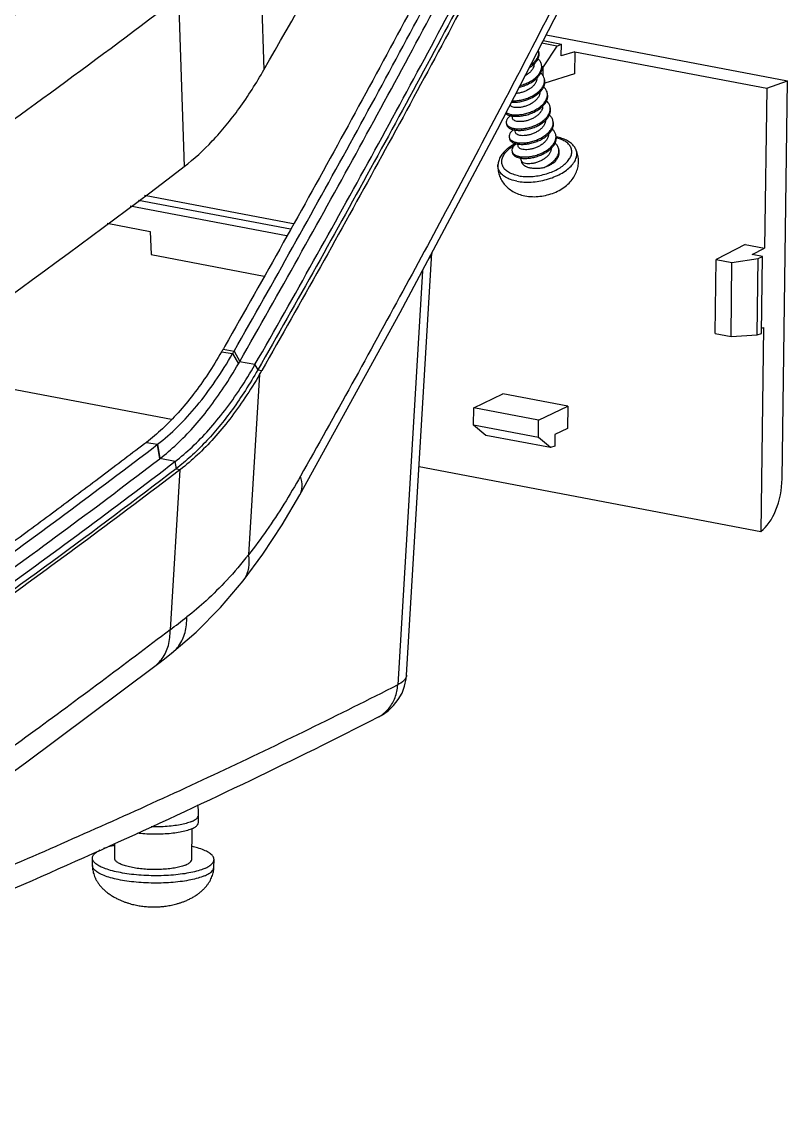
# Model space of a CAD drawing. Header units: millimetres. Extents: x -2947 to 97, y -3022 to 322.
# Drawn here: x -2139.7 to -2090, y -2024.7 to -1954.5 of the extents above; entities that cross this region are included whole.
import ezdxf

# ---------------------------------------------------------------- set-up
doc = ezdxf.new("R2010")
doc.units = ezdxf.units.MM
doc.layers.get('0').update_dxf_attribs({"linetype": 'CONTINUOUS'})

msp = doc.modelspace()

# ---------------------------------------------------------------- linework, layer by layer
at = {"color": 7}
for p, q in [((-2124.436, -1944.423), (-2123.993, -1957.609)), ((-2108.822, -1961.486), (-2102.741, -1949.63)), ((-2129.552, -1952.766), (-2129.184, -1963.903)), ((-2105.864, -1955.72), (-2104.677, -1955.945)), ((-2105.672, -1955.344), (-2090.007, -1958.323)), ((-2106.14, -1956.466), (-2106.159, -1956.373)), ((-2104.97, -1956.08), (-2105.953, -1955.893)), ((-2104.97, -1956.08), (-2105.86, -1957.416)), ((-2104.97, -1956.08), (-2104.677, -1955.945)), ((-2104.688, -1956.714), (-2104.677, -1955.945)), ((-2103.812, -1956.437), (-2104.688, -1956.714)), ((-2103.812, -1956.437), (-2103.831, -1957.879)), ((-2103.812, -1956.437), (-2091.346, -1958.808)), ((-2105.953, -1957.378), (-2105.972, -1957.285)), ((-2105.86, -1957.416), (-2105.952, -1957.399)), ((-2105.868, -1957.999), (-2105.86, -1957.416)), ((-2103.831, -1957.879), (-2105.762, -1958.49)), ((-2105.767, -1958.29), (-2105.786, -1958.196)), ((-2091.346, -1958.808), (-2090.007, -1958.323)), ((-2090.348, -1984.18), (-2090.007, -1958.323)), ((-2105.58, -1959.201), (-2105.599, -1959.108)), ((-2091.346, -1958.808), (-2091.483, -1969.2)), ((-2105.394, -1960.113), (-2105.413, -1960.02)), ((-2107.853, -1960.764), (-2107.885, -1960.609)), ((-2115.153, -1973.387), (-2108.822, -1961.486)), ((-2108.259, -1961.077), (-2108.24, -1961.17)), ((-2105.207, -1961.025), (-2105.226, -1960.932)), ((-2108.072, -1961.989), (-2108.053, -1962.082)), ((-2107.667, -1961.676), (-2107.699, -1961.521)), ((-2105.021, -1961.937), (-2105.04, -1961.843)), ((-2107.48, -1962.588), (-2107.512, -1962.432)), ((-2104.834, -1962.848), (-2104.854, -1962.755)), ((-2107.886, -1962.9), (-2107.867, -1962.994)), ((-2107.3, -1963.468), (-2107.326, -1963.344)), ((-2107.252, -1963.581), (-2107.3, -1963.468)), ((-2132.14, -1966.073), (-2122.276, -1967.948)), ((-2122.093, -1967.621), (-2131.748, -1965.785)), ((-2122.526, -1968.395), (-2132.674, -1966.465)), ((-2134.184, -1967.572), (-2131.375, -1968.106)), ((-2131.375, -1968.106), (-2131.322, -1969.612)), ((-2092.745, -1968.96), (-2094.623, -1969.932)), ((-2092.745, -1968.96), (-2091.483, -1969.2)), ((-2092.288, -1969.617), (-2091.483, -1969.2)), ((-2131.322, -1969.612), (-2123.987, -1971.007)), ((-2114.729, -1996.921), (-2113.09, -1969.506)), ((-2093.603, -1970.126), (-2091.907, -1969.879)), ((-2091.615, -1969.745), (-2092.288, -1969.617)), ((-2091.973, -1974.834), (-2091.907, -1969.879)), ((-2091.907, -1969.879), (-2091.615, -1969.745)), ((-2091.681, -1974.75), (-2091.615, -1969.745)), ((-2094.687, -1974.736), (-2094.623, -1969.932)), ((-2094.623, -1969.932), (-2093.603, -1970.126)), ((-2093.666, -1974.93), (-2093.603, -1970.126)), ((-2113.703, -1970.662), (-2115.311, -1997.561)), ((-2121.668, -1985.208), (-2115.153, -1973.387)), ((-2094.687, -1974.736), (-2093.666, -1974.93)), ((-2093.666, -1974.93), (-2091.973, -1974.834)), ((-2091.973, -1974.834), (-2091.681, -1974.75)), ((-2091.551, -1974.356), (-2091.726, -1987.59)), ((-2091.676, -1974.398), (-2091.551, -1974.356)), ((-2126.745, -1975.929), (-2126.029, -1976.043)), ((-2126.632, -1975.733), (-2126.651, -1975.766)), ((-2126.651, -1975.766), (-2125.936, -1975.88)), ((-2126.535, -1975.562), (-2126.632, -1975.733)), ((-2126.029, -1976.043), (-2125.659, -1976.718)), ((-2125.936, -1975.88), (-2125.562, -1976.549)), ((-2125.574, -1976.571), (-2125.562, -1976.549)), ((-2124.579, -1976.761), (-2125.574, -1976.571)), ((-2124.584, -1976.77), (-2124.579, -1976.761)), ((-2124.584, -1976.77), (-2124.397, -1977.105)), ((-2147.216, -1977.037), (-2129.989, -1980.313)), ((-2124.282, -1977.403), (-2124.993, -1989.107)), ((-2124.397, -1977.105), (-2124.134, -1977.146)), ((-2110.37, -1979.575), (-2108.477, -1978.665)), ((-2104.27, -1979.465), (-2108.477, -1978.665)), ((-2110.384, -1980.685), (-2110.37, -1979.575)), ((-2106.163, -1980.375), (-2110.37, -1979.575)), ((-2106.163, -1980.375), (-2104.27, -1979.465)), ((-2104.27, -1979.465), (-2104.289, -1980.907)), ((-2106.178, -1981.485), (-2106.163, -1980.375)), ((-2106.178, -1981.485), (-2110.384, -1980.685)), ((-2109.587, -1981.354), (-2110.384, -1980.685)), ((-2104.289, -1980.907), (-2105.101, -1981.297)), ((-2131.629, -1981.81), (-2131.76, -1981.911)), ((-2131.629, -1981.81), (-2130.904, -1981.938)), ((-2105.381, -1982.154), (-2109.587, -1981.354)), ((-2105.381, -1982.154), (-2106.178, -1981.485)), ((-2105.101, -1981.297), (-2105.111, -1982.066)), ((-2130.928, -1981.958), (-2130.903, -1981.938)), ((-2130.928, -1981.958), (-2130.772, -1982.878)), ((-2130.903, -1981.938), (-2130.747, -1982.858)), ((-2105.111, -1982.066), (-2105.381, -1982.154)), ((-2130.759, -1982.867), (-2130.767, -1982.874)), ((-2130.747, -1982.858), (-2130.759, -1982.867)), ((-2129.769, -1983.056), (-2130.759, -1982.867)), ((-2129.773, -1983.059), (-2129.769, -1983.056)), ((-2129.773, -1983.059), (-2129.695, -1983.519)), ((-2129.466, -1983.602), (-2130.092, -1993.984)), ((-2129.695, -1983.519), (-2129.421, -1983.568)), ((-2129.421, -1983.568), (-2129.466, -1983.602)), ((-2113.919, -1983.369), (-2091.726, -1987.59)), ((-2122.822, -1987.161), (-2121.668, -1985.208)), ((-2124.074, -1989.066), (-2122.822, -1987.161)), ((-2125.352, -1990.8), (-2124.074, -1989.066)), ((-2126.818, -1992.541), (-2125.352, -1990.8)), ((-2125.352, -1990.8), (-2125.352, -1990.8)), ((-2128.396, -1994.141), (-2126.818, -1992.541)), ((-2129.997, -1995.507), (-2128.396, -1994.141)), ((-2130.736, -1996.079), (-2130.343, -1995.776)), ((-2130.343, -1995.776), (-2129.997, -1995.507)), ((-2139.476, -2002.631), (-2131.089, -1996.35)), ((-2131.089, -1996.35), (-2130.736, -1996.079)), ((-2114.859, -1997.646), (-2114.755, -1997.179)), ((-2114.755, -1997.179), (-2114.729, -1996.921)), ((-2114.729, -1996.92), (-2114.729, -1996.921)), ((-2115.031, -1998.091), (-2114.859, -1997.646)), ((-2115.581, -1998.903), (-2115.272, -1998.514)), ((-2115.272, -1998.514), (-2115.031, -1998.091)), ((-2116.306, -1999.5), (-2115.936, -1999.236)), ((-2115.936, -1999.236), (-2115.581, -1998.903)), ((-2116.592, -1999.661), (-2116.306, -1999.5)), ((-2116.592, -1999.661), (-2116.591, -1999.66)), ((-2148.206, -2008.886), (-2139.476, -2002.631)), ((-2128.255, -2006.497), (-2128.249, -2006.016)), ((-2128.687, -2008.893), (-2128.66, -2006.894)), ((-2133.686, -2008.827), (-2133.673, -2007.867)), ((-2135.134, -2009.294), (-2135.136, -2008.814)), ((-2127.252, -2009.398), (-2127.237, -2008.918))]:
    msp.add_line(p, q, dxfattribs=at)
for centre, radius, start, end in [((-2436.021, -1553.207), 498.181, 305.24137, 307.28553), ((-2106.754, -1956.495), 0.607, 2.60596, 11.56664), ((-2106.746, -1956.494), 0.6, 2.11566, 2.59059), ((-2106.573, -1957.406), 0.613, 2.59651, 11.45303), ((-2107.407, -1956.917), 1.601, 314.40101, 314.74716), ((-2106.187, -1959.229), 0.6, 4.55432, 11.61906), ((-2106.184, -1959.229), 0.597, 2.70598, 4.53311), ((-2106.011, -1960.142), 0.61, 2.61982, 11.53152), ((-2106.007, -1960.142), 0.606, 0.91625, 2.61456), ((-2107.975, -1961.02), 0.289, 191.36076, 202.54354), ((-2107.972, -1961.018), 0.292, 202.6643, 209.1766), ((-2105.826, -1961.054), 0.612, 2.62316, 11.50951), ((-2105.824, -1961.054), 0.61, 0.07048, 2.62474), ((-2107.791, -1961.932), 0.286, 191.29956, 201.33262), ((-2107.786, -1961.93), 0.292, 201.47293, 209.3059), ((-2105.641, -1961.966), 0.613, 2.62121, 11.48991), ((-2105.642, -1961.966), 0.614, -0.7723, 2.62925), ((-2105.562, -1964.982), 3.058, 79.23226, 79.7344), ((-2105.455, -1962.877), 0.613, 2.61494, 11.47368), ((-2105.46, -1962.878), 0.618, -1.61214, 2.62867), ((-2107.608, -1962.845), 0.283, 191.25565, 200.11981), ((-2152.278, -1961.165), 29.495, 329.96333, 330.32742), ((-2154.292, -1959.76), 32.618, 330.05245, 330.38155), ((-2154.969, -1959.813), 33.837, 330.02478, 330.31181), ((-2153.893, -1960.177), 34.257, 329.81123, 330.30728), ((-2241.398, -1847.811), 183.727, 307.28806, 307.71414), ((-2117.567, -1997.748), 2.146, 297.024, 300.78009), ((-2132.623, -2005.958), 4.375, -0.75767, 7.86575), ((-2133.37, -2009.312), 1.763, 179.24389, 179.42233), ((-2134.794, -2009.291), 0.339, 180.45728, 180.69594), ((-2127.588, -2009.39), 0.336, 358.26297, 358.59475)]:
    msp.add_arc(centre, radius, start, end, dxfattribs=at)
for centre, major_axis, ratio, start_param, end_param in [((-2727.345, -1870.002), (625.638, 491.474), 0.653767, -1.014152, -0.950256), ((-2727.196, -1858.677), (700.222, 67.887), 0.415815, -0.718442, -0.588731), ((-2091.956, -1984.862), (0.555, 2.948), 0.512028, -2.645664, -1.242316)]:
    msp.add_ellipse(centre, major_axis=major_axis, ratio=ratio, start_param=start_param, end_param=end_param, dxfattribs=at)
for points, start_tangent, end_tangent in [([(-2104.76, -1935.05), (-2111.737, -1948.58), (-2118.997, -1962.086), (-2126.535, -1975.562)], (-0.450695, -0.892678), (-0.495434, -0.868646)), ([(-2125.936, -1975.88), (-2118.392, -1962.393), (-2111.127, -1948.877), (-2104.143, -1935.335)], (0.495434, 0.868646), (0.450695, 0.892678)), ([(-2125.562, -1976.549), (-2118.017, -1963.061), (-2110.751, -1949.543), (-2103.767, -1936.001)], (0.495434, 0.868646), (0.450695, 0.892678)), ([(-2124.579, -1976.761), (-2117.021, -1963.256), (-2109.743, -1949.723), (-2102.745, -1936.164)], (0.495607, 0.868547), (0.450931, 0.892559)), ([(-2102.557, -1936.497), (-2109.558, -1950.062), (-2116.839, -1963.6), (-2124.397, -1977.105)], (-0.450931, -0.892559), (-0.495617, -0.868541)), ([(-2102.302, -1936.52), (-2109.298, -1950.088), (-2116.576, -1963.632), (-2124.134, -1977.146)], (-0.450627, -0.892713), (-0.495339, -0.8687)), ([(-2102.686, -1948.538), (-2108.669, -1960.165), (-2114.98, -1971.991), (-2121.628, -1984.013)], (-0.450966, -0.892541), (-0.490494, -0.871445)), ([(-2178.963, -1986.384), (-2163.091, -1976.446), (-2146.298, -1965.138), (-2130.514, -1953.628)], (0.855388, 0.517987), (0.796178, 0.605062)), ([(-2106.474, -1957.15), (-2106.413, -1957.087), (-2106.262, -1956.885), (-2106.172, -1956.678), (-2106.147, -1956.472)], (0.714512, 0.699623), (-0.036916, 0.999318)), ([(-2106.42, -1957.208), (-2106.394, -1957.18), (-2106.243, -1956.978), (-2106.153, -1956.771), (-2106.128, -1956.565), (-2106.14, -1956.466)], (0.691848, 0.722043), (-0.200346, 0.979725)), ([(-2106.458, -1957.245), (-2106.461, -1957.306), (-2106.504, -1957.469), (-2106.594, -1957.629), (-2106.728, -1957.781), (-2106.898, -1957.918), (-2107.031, -1958.001)], (0.017225, -0.999852), (-0.871459, -0.490468)), ([(-2106.767, -1957.488), (-2106.597, -1957.368), (-2106.42, -1957.208)], (0.843709, 0.536801), (0.691848, 0.722043)), ([(-2106.683, -1957.325), (-2106.616, -1957.275), (-2106.474, -1957.15)], (0.811346, 0.584566), (0.714512, 0.699623)), ([(-2105.972, -1957.285), (-2105.982, -1957.243), (-2106.068, -1957.058), (-2106.21, -1956.901)], (-0.199102, 0.979979), (-0.756281, 0.654247)), ([(-2129.184, -1963.903), (-2127.349, -1962.236), (-2125.607, -1960.123), (-2123.993, -1957.609)], (0.793887, 0.608065), (0.495617, 0.868541)), ([(-2106.28, -1958.055), (-2106.114, -1957.856), (-2106.006, -1957.65), (-2105.961, -1957.443), (-2105.961, -1957.378)], (0.710217, 0.703982), (-0.045751, 0.998953)), ([(-2106.228, -1958.114), (-2106.095, -1957.95), (-2105.987, -1957.743), (-2105.942, -1957.536), (-2105.953, -1957.378)], (0.688032, 0.72568), (-0.199102, 0.979979)), ([(-2105.786, -1958.196), (-2105.85, -1958.022), (-2105.981, -1957.852), (-2106.022, -1957.814)], (-0.201065, 0.979578), (-0.755407, 0.655256)), ([(-2106.272, -1958.162), (-2106.275, -1958.221), (-2106.319, -1958.385), (-2106.411, -1958.546), (-2106.546, -1958.696), (-2106.716, -1958.832), (-2106.915, -1958.95), (-2107.13, -1959.043), (-2107.353, -1959.11), (-2107.569, -1959.148), (-2107.624, -1959.153)], (0.006848, -0.999977), (-0.99699, -0.077535)), ([(-2107.412, -1958.743), (-2107.326, -1958.721), (-2107.023, -1958.622), (-2106.736, -1958.491), (-2106.478, -1958.331), (-2106.261, -1958.148), (-2106.228, -1958.114)], (0.973987, 0.226603), (0.688032, 0.72568)), ([(-2107.357, -1958.631), (-2107.345, -1958.628), (-2107.042, -1958.529), (-2106.755, -1958.397), (-2106.497, -1958.237), (-2106.287, -1958.062)], (0.967512, 0.252824), (0.714458, 0.699679)), ([(-2106.102, -1958.974), (-2105.97, -1958.827), (-2105.844, -1958.622), (-2105.781, -1958.414), (-2105.774, -1958.29)], (0.715216, 0.698903), (-0.045257, 0.998975)), ([(-2106.044, -1959.028), (-2105.951, -1958.92), (-2105.825, -1958.715), (-2105.762, -1958.508), (-2105.764, -1958.305), (-2105.767, -1958.29)], (0.689653, 0.72414), (-0.201065, 0.979578)), ([(-2105.774, -1958.29), (-2105.783, -1958.212), (-2105.786, -1958.196)], (-0.045257, 0.998975), (-0.201065, 0.979578)), ([(-2107.914, -1959.719), (-2107.819, -1959.723), (-2107.531, -1959.708), (-2107.229, -1959.655), (-2106.924, -1959.566), (-2106.631, -1959.444), (-2106.363, -1959.291), (-2106.133, -1959.115), (-2106.044, -1959.028)], (0.998077, -0.061979), (0.689653, 0.72414)), ([(-2107.868, -1959.629), (-2107.838, -1959.629), (-2107.551, -1959.614), (-2107.248, -1959.562), (-2106.943, -1959.473), (-2106.65, -1959.351), (-2106.382, -1959.198), (-2106.152, -1959.021), (-2106.102, -1958.974)], (0.999607, -0.02803), (0.715216, 0.698903)), ([(-2106.085, -1959.07), (-2106.088, -1959.132), (-2106.133, -1959.298), (-2106.225, -1959.458), (-2106.359, -1959.608), (-2106.531, -1959.746), (-2106.732, -1959.864), (-2106.946, -1959.956), (-2107.167, -1960.022), (-2107.382, -1960.06), (-2107.582, -1960.069)], (0.01384, -0.999904), (-0.999683, 0.025186)), ([(-2105.915, -1959.886), (-2105.831, -1959.797), (-2105.688, -1959.594), (-2105.606, -1959.386), (-2105.588, -1959.2)], (0.714722, 0.699408), (-0.047265, 0.998882)), ([(-2105.86, -1959.942), (-2105.812, -1959.89), (-2105.669, -1959.687), (-2105.587, -1959.479), (-2105.57, -1959.275), (-2105.58, -1959.201)], (0.691061, 0.722796), (-0.201138, 0.979563)), ([(-2105.599, -1959.108), (-2105.638, -1958.987), (-2105.75, -1958.811), (-2105.832, -1958.729)], (-0.201138, 0.979563), (-0.752167, 0.658973)), ([(-2108.295, -1960.456), (-2108.163, -1960.535), (-2107.959, -1960.6), (-2107.711, -1960.632), (-2107.431, -1960.628), (-2107.131, -1960.586), (-2106.825, -1960.508), (-2106.527, -1960.394), (-2106.251, -1960.25), (-2106.009, -1960.08), (-2105.86, -1959.942)], (0.784018, -0.620737), (0.691061, 0.722796)), ([(-2108.264, -1960.398), (-2108.182, -1960.441), (-2107.978, -1960.507), (-2107.73, -1960.539), (-2107.45, -1960.534), (-2107.15, -1960.493), (-2106.844, -1960.414), (-2106.546, -1960.301), (-2106.27, -1960.157), (-2106.028, -1959.987), (-2105.915, -1959.886)], (0.848389, -0.529374), (0.714722, 0.699408)), ([(-2107.582, -1960.069), (-2107.743, -1960.053), (-2107.877, -1960.015), (-2107.973, -1959.958), (-2108.016, -1959.91)], (-0.999683, 0.025186), (-0.543531, 0.839389)), ([(-2105.899, -1959.979), (-2105.901, -1960.035), (-2105.942, -1960.2), (-2106.032, -1960.36), (-2106.165, -1960.513), (-2106.34, -1960.654), (-2106.542, -1960.773), (-2106.756, -1960.866), (-2106.976, -1960.933), (-2107.194, -1960.971), (-2107.395, -1960.981)], (0.020101, -0.999798), (-0.999683, 0.025186)), ([(-2105.413, -1960.02), (-2105.436, -1959.937), (-2105.535, -1959.758), (-2105.648, -1959.639)], (-0.199912, 0.979814), (-0.754294, 0.656537)), ([(-2107.98, -1960.591), (-2108.114, -1960.708), (-2108.22, -1960.852), (-2108.264, -1960.996), (-2108.259, -1961.077)], (-0.80665, -0.591029), (0.197922, -0.980218)), ([(-2107.395, -1960.981), (-2107.569, -1960.963), (-2107.707, -1960.919), (-2107.802, -1960.855), (-2107.851, -1960.775), (-2107.853, -1960.765)], (-0.999683, 0.025186), (-0.193466, 0.981107)), ([(-2105.728, -1960.797), (-2105.674, -1960.742), (-2105.523, -1960.542), (-2105.43, -1960.336), (-2105.401, -1960.132)], (0.714472, 0.699664), (-0.01598, 0.999872)), ([(-2105.674, -1960.855), (-2105.653, -1960.833), (-2105.502, -1960.634), (-2105.41, -1960.428), (-2105.382, -1960.224), (-2105.394, -1960.113)], (0.692, 0.721897), (-0.199955, 0.979805)), ([(-2105.226, -1960.932), (-2105.247, -1960.857), (-2105.343, -1960.677), (-2105.463, -1960.549)], (-0.199647, 0.979868), (-0.755828, 0.654771)), ([(-2108.239, -1961.17), (-2108.222, -1961.226), (-2108.136, -1961.344), (-2107.991, -1961.44), (-2107.792, -1961.507), (-2107.55, -1961.542), (-2107.275, -1961.542), (-2106.98, -1961.505), (-2106.676, -1961.431), (-2106.379, -1961.323), (-2106.102, -1961.184), (-2105.856, -1961.019), (-2105.674, -1960.855)], (0.198335, -0.980134), (0.692, 0.721897)), ([(-2108.228, -1961.161), (-2108.157, -1961.249), (-2108.012, -1961.345), (-2107.815, -1961.413), (-2107.573, -1961.449), (-2107.298, -1961.449), (-2107.002, -1961.412), (-2106.699, -1961.339), (-2106.402, -1961.231), (-2106.124, -1961.092), (-2105.877, -1960.927), (-2105.728, -1960.797)], (0.486673, -0.873584), (0.714472, 0.699664)), ([(-2105.713, -1960.892), (-2105.714, -1960.944), (-2105.754, -1961.107), (-2105.841, -1961.266), (-2105.973, -1961.419), (-2106.146, -1961.56), (-2106.347, -1961.681), (-2106.561, -1961.775), (-2106.785, -1961.844), (-2107.007, -1961.883), (-2107.209, -1961.893)], (0.018187, -0.999835), (-0.999683, 0.025186)), ([(-2105.541, -1961.709), (-2105.496, -1961.662), (-2105.342, -1961.463), (-2105.246, -1961.258), (-2105.214, -1961.053)], (0.714429, 0.699708), (-0.001211, 0.999999)), ([(-2105.488, -1961.768), (-2105.472, -1961.75), (-2105.319, -1961.551), (-2105.226, -1961.345), (-2105.195, -1961.141), (-2105.207, -1961.025)], (0.692199, 0.721707), (-0.199789, 0.979839)), ([(-2105.04, -1961.843), (-2105.057, -1961.778), (-2105.151, -1961.597), (-2105.277, -1961.461)], (-0.199423, 0.979913), (-0.756067, 0.654494)), ([(-2107.795, -1961.504), (-2107.921, -1961.613), (-2108.031, -1961.757), (-2108.077, -1961.901), (-2108.072, -1961.989)], (-0.805811, -0.592173), (0.196866, -0.98043)), ([(-2108.053, -1962.082), (-2108.037, -1962.134), (-2107.953, -1962.253), (-2107.809, -1962.349), (-2107.612, -1962.418), (-2107.371, -1962.453), (-2107.097, -1962.454), (-2106.801, -1962.418), (-2106.498, -1962.345), (-2106.201, -1962.238), (-2105.923, -1962.1), (-2105.676, -1961.935), (-2105.488, -1961.768)], (0.197642, -0.980274), (0.692199, 0.721707)), ([(-2108.041, -1962.073), (-2107.976, -1962.156), (-2107.834, -1962.253), (-2107.638, -1962.323), (-2107.398, -1962.36), (-2107.125, -1962.361), (-2106.83, -1962.326), (-2106.526, -1962.255), (-2106.229, -1962.149), (-2105.949, -1962.011), (-2105.701, -1961.847), (-2105.541, -1961.709)], (0.488268, -0.872694), (0.714429, 0.699708)), ([(-2107.209, -1961.893), (-2107.382, -1961.875), (-2107.519, -1961.832), (-2107.616, -1961.767), (-2107.664, -1961.686), (-2107.667, -1961.676)], (-0.999683, 0.025186), (-0.193387, 0.981123)), ([(-2107.465, -1964.496), (-2107.064, -1964.545), (-2106.633, -1964.543), (-2106.188, -1964.493), (-2105.746, -1964.395), (-2105.325, -1964.254), (-2104.941, -1964.074), (-2104.609, -1963.863), (-2104.341, -1963.629), (-2104.147, -1963.381), (-2104.035, -1963.128), (-2104.01, -1962.88), (-2104.072, -1962.646), (-2104.219, -1962.437), (-2104.445, -1962.259), (-2104.742, -1962.119), (-2105.009, -1962.042)], (0.982391, -0.186837), (-0.975403, 0.220431)), ([(-2105.526, -1961.804), (-2105.528, -1961.857), (-2105.567, -1962.018), (-2105.655, -1962.178), (-2105.786, -1962.33), (-2105.958, -1962.471), (-2106.157, -1962.591), (-2106.371, -1962.685), (-2106.597, -1962.755), (-2106.82, -1962.795), (-2107.022, -1962.804)], (0.017277, -0.999851), (-0.999683, 0.025186)), ([(-2105.355, -1962.621), (-2105.318, -1962.583), (-2105.161, -1962.384), (-2105.063, -1962.179), (-2105.028, -1961.974)], (0.714401, 0.699736), (0.0135, 0.999909)), ([(-2105.302, -1962.68), (-2105.29, -1962.667), (-2105.136, -1962.468), (-2105.041, -1962.263), (-2105.009, -1962.058), (-2105.021, -1961.937)], (0.6924, 0.721514), (-0.199635, 0.97987)), ([(-2103.756, -1962.754), (-2103.891, -1962.545), (-2104.088, -1962.355), (-2104.344, -1962.192), (-2104.649, -1962.065), (-2104.991, -1961.977)], (-0.439733, 0.898128), (-0.982391, 0.186837)), ([(-2107.654, -1962.399), (-2107.852, -1962.51), (-2108.171, -1962.733), (-2108.435, -1962.983), (-2108.632, -1963.25), (-2108.754, -1963.521), (-2108.803, -1963.786)], (-0.886979, -0.461809), (-0.051889, -0.998653)), ([(-2107.465, -1964.496), (-2107.821, -1964.401), (-2108.118, -1964.261), (-2108.344, -1964.083), (-2108.491, -1963.873), (-2108.553, -1963.64), (-2108.528, -1963.392), (-2108.416, -1963.139), (-2108.222, -1962.891), (-2107.954, -1962.657), (-2107.704, -1962.492)], (-0.982391, 0.186837), (0.863214, 0.504838)), ([(-2107.608, -1962.415), (-2107.728, -1962.518), (-2107.84, -1962.663), (-2107.89, -1962.807), (-2107.886, -1962.9)], (-0.806308, -0.591496), (0.196033, -0.980597)), ([(-2107.867, -1962.994), (-2107.852, -1963.042), (-2107.77, -1963.162), (-2107.627, -1963.259), (-2107.432, -1963.328), (-2107.192, -1963.365), (-2106.918, -1963.366), (-2106.623, -1963.331), (-2106.32, -1963.26), (-2106.023, -1963.154), (-2105.744, -1963.016), (-2105.496, -1962.852), (-2105.302, -1962.68)], (0.197011, -0.980401), (0.6924, 0.721514)), ([(-2107.854, -1962.985), (-2107.794, -1963.063), (-2107.655, -1963.161), (-2107.462, -1963.232), (-2107.224, -1963.27), (-2106.951, -1963.274), (-2106.657, -1963.24), (-2106.354, -1963.171), (-2106.055, -1963.066), (-2105.775, -1962.93), (-2105.525, -1962.767), (-2105.355, -1962.621)], (0.489764, -0.871855), (0.714401, 0.699736)), ([(-2107.576, -1964.849), (-2107.123, -1964.904), (-2106.637, -1964.902), (-2106.136, -1964.846), (-2105.638, -1964.735), (-2105.164, -1964.576), (-2104.731, -1964.373), (-2104.356, -1964.136), (-2104.054, -1963.872), (-2103.836, -1963.592), (-2103.71, -1963.307), (-2103.681, -1963.027), (-2103.751, -1962.764), (-2103.756, -1962.754)], (0.982391, -0.186837), (-0.439028, 0.898474)), ([(-2107.022, -1962.804), (-2107.195, -1962.786), (-2107.335, -1962.743), (-2107.431, -1962.677), (-2107.478, -1962.596), (-2107.48, -1962.588)], (-0.999683, 0.025186), (-0.194494, 0.980904)), ([(-2107.05, -1965.801), (-2106.564, -1965.853), (-2106.076, -1965.831), (-2105.605, -1965.745), (-2105.153, -1965.598), (-2104.724, -1965.388), (-2104.343, -1965.12), (-2104.04, -1964.815), (-2103.819, -1964.494), (-2103.671, -1964.163), (-2103.587, -1963.813), (-2103.572, -1963.459), (-2103.628, -1963.1), (-2103.756, -1962.754)], (0.982391, -0.186837), (-0.439733, 0.898128)), ([(-2105.34, -1962.716), (-2105.342, -1962.772), (-2105.382, -1962.934), (-2105.471, -1963.094), (-2105.604, -1963.246), (-2105.775, -1963.385), (-2105.971, -1963.503), (-2106.185, -1963.597), (-2106.41, -1963.667), (-2106.633, -1963.707), (-2106.836, -1963.716)], (0.015913, -0.999873), (-0.999683, 0.025186)), ([(-2105.882, -1963.983), (-2105.601, -1963.849), (-2105.35, -1963.687), (-2105.14, -1963.503), (-2104.981, -1963.305), (-2104.88, -1963.1), (-2104.842, -1962.895)], (0.925577, 0.37856), (0.028147, 0.999604)), ([(-2105.109, -1963.584), (-2104.953, -1963.386), (-2104.856, -1963.18), (-2104.822, -1962.976), (-2104.835, -1962.849)], (0.687805, 0.725896), (-0.199501, 0.979898)), ([(-2104.854, -1962.755), (-2104.868, -1962.698), (-2104.959, -1962.516), (-2105.091, -1962.372)], (-0.199255, 0.979948), (-0.756284, 0.654243)), ([(-2107.874, -1962.942), (-2107.854, -1962.985)], (0.344875, -0.938649), (0.489764, -0.871855)), ([(-2106.836, -1963.716), (-2107.016, -1963.697), (-2107.157, -1963.65), (-2107.252, -1963.581)], (-0.999683, 0.025186), (-0.661245, 0.75017)), ([(-2105.882, -1963.983), (-2106.156, -1964.02), (-2106.415, -1964.026), (-2106.65, -1964.004), (-2106.854, -1963.956), (-2107.02, -1963.884), (-2107.143, -1963.795), (-2107.22, -1963.692), (-2107.252, -1963.581)], (-0.983268, -0.182165), (-0.07985, 0.996807)), ([(-2105.882, -1963.983), (-2105.766, -1963.946), (-2105.654, -1963.904), (-2105.545, -1963.857), (-2105.436, -1963.803), (-2105.327, -1963.742), (-2105.218, -1963.669), (-2105.109, -1963.584)], (0.958214, 0.286051), (0.758401, 0.651788)), ([(-2108.803, -1963.786), (-2108.79, -1964.117), (-2108.718, -1964.439), (-2108.587, -1964.748), (-2108.396, -1965.035), (-2108.145, -1965.294), (-2107.836, -1965.513), (-2107.468, -1965.686), (-2107.05, -1965.801)], (-0.051889, -0.998653), (0.982391, -0.186837)), ([(-2107.576, -1964.849), (-2107.977, -1964.741), (-2108.311, -1964.584), (-2108.566, -1964.383), (-2108.732, -1964.147), (-2108.802, -1963.884), (-2108.803, -1963.786)], (-0.982391, 0.186837), (0.052851, 0.998602)), ([(-2113.103, -1969.516), (-2113.18, -1969.762), (-2113.235, -1969.844)], (-0.099228, -0.995065), (-0.622488, -0.78263)), ([(-2126.745, -1975.929), (-2127.641, -1977.376), (-2128.585, -1978.698), (-2129.571, -1979.885), (-2130.588, -1980.925), (-2131.629, -1981.81)], (-0.500552, -0.865707), (-0.793595, -0.608447)), ([(-2130.904, -1981.938), (-2129.606, -1980.802), (-2128.352, -1979.43), (-2127.155, -1977.838), (-2126.029, -1976.043)], (0.792487, 0.609889), (0.498643, 0.866807)), ([(-2130.748, -1982.858), (-2129.662, -1981.933), (-2128.601, -1980.847), (-2127.577, -1979.611), (-2126.593, -1978.23), (-2125.659, -1976.718)], (0.793058, 0.609146), (0.499717, 0.866189)), ([(-2129.769, -1983.056), (-2128.66, -1982.112), (-2127.579, -1981.002), (-2126.536, -1979.737), (-2125.534, -1978.321), (-2124.584, -1976.77)], (0.79388, 0.608074), (0.495914, 0.868372)), ([(-2124.397, -1977.105), (-2125.203, -1978.434), (-2126.045, -1979.667), (-2126.92, -1980.798), (-2127.823, -1981.821), (-2128.75, -1982.729), (-2129.695, -1983.519)], (-0.496387, -0.868101), (-0.794407, -0.607386)), ([(-2124.282, -1977.403), (-2125.227, -1978.92), (-2126.221, -1980.306), (-2127.256, -1981.547), (-2128.326, -1982.638), (-2129.421, -1983.568)], (-0.50286, -0.864368), (-0.793719, -0.608285)), ([(-2179.74, -2015.163), (-2176.078, -2012.918), (-2169.178, -2008.593), (-2162.425, -2004.234), (-2155.822, -1999.841), (-2149.369, -1995.416), (-2143.068, -1990.959), (-2136.92, -1986.473), (-2130.928, -1981.958)], (0.854297, 0.519784), (0.793896, 0.608054)), ([(-2131.76, -1981.911), (-2134.729, -1984.166), (-2137.737, -1986.415), (-2140.784, -1988.656)], (-0.793887, -0.608065), (-0.807729, -0.589554)), ([(-2182.973, -2018.132), (-2175.925, -2013.841), (-2169.023, -2009.514), (-2162.268, -2005.153), (-2155.663, -2000.759), (-2149.209, -1996.333), (-2142.907, -1991.876), (-2136.76, -1987.389), (-2130.767, -1982.874)], (0.857451, 0.514566), (0.793896, 0.608054)), ([(-2182.027, -2018.353), (-2174.974, -2014.058), (-2168.067, -2009.728), (-2161.307, -2005.363), (-2154.695, -2000.964), (-2148.235, -1996.534), (-2141.927, -1992.072), (-2135.772, -1987.58), (-2129.773, -1983.059)], (0.857411, 0.514632), (0.793887, 0.608065)), ([(-2129.695, -1983.519), (-2137.729, -1989.541), (-2146.039, -1995.511), (-2154.62, -2001.426), (-2163.469, -2007.284), (-2172.581, -2013.081), (-2181.953, -2018.815)], (-0.793887, -0.608065), (-0.857412, -0.514631)), ([(-2129.466, -1983.602), (-2135.462, -1988.121), (-2141.612, -1992.61), (-2147.917, -1997.069), (-2154.373, -2001.498), (-2160.979, -2005.893), (-2167.734, -2010.256), (-2174.637, -2014.584), (-2181.684, -2018.877)], (-0.793887, -0.608065), (-0.857354, -0.514728)), ([(-2121.628, -1984.013), (-2122.703, -1985.825), (-2123.824, -1987.525), (-2124.993, -1989.107)], (-0.490497, -0.871443), (-0.61693, -0.787018)), ([(-2121.668, -1985.208), (-2121.522, -1984.687), (-2121.628, -1984.013)], (0.485808, 0.874066), (-0.323795, 0.946127)), ([(-2124.993, -1989.107), (-2126.413, -1990.765), (-2127.75, -1992.092), (-2129.009, -1993.152)], (-0.620328, -0.784343), (-0.791048, -0.611754)), ([(-2125.352, -1990.799), (-2125.27, -1990.685), (-2124.988, -1989.962), (-2124.993, -1989.107)], (0.617818, 0.786321), (-0.16485, 0.986319)), ([(-2129.997, -1995.507), (-2129.523, -1995.013), (-2129.122, -1994.161), (-2129.009, -1993.152)], (0.788349, 0.615228), (-0.034389, 0.999409)), ([(-2130.092, -1993.984), (-2134.589, -1997.378), (-2139.149, -2000.738), (-2144.086, -2004.289), (-2149.403, -2008.016), (-2155.122, -2011.92), (-2161.251, -2015.99), (-2167.817, -2020.228), (-2175.019, -2024.74)], (-0.794555, -0.607193), (-0.85104, -0.5251)), ([(-2131.089, -1996.35), (-2130.605, -1995.849), (-2130.204, -1994.996), (-2130.092, -1993.984)], (0.792917, 0.609329), (-0.035912, 0.999355)), ([(-2114.731, -1996.921), (-2114.738, -1996.987), (-2114.916, -1997.287), (-2115.311, -1997.561)], (-0.034621, -0.999401), (-0.88863, -0.458624)), ([(-2115.311, -1997.561), (-2126.922, -2003.246), (-2138.624, -2008.534), (-2150.737, -2013.612), (-2161.192, -2017.715)], (-0.890524, -0.454937), (-0.934444, -0.35611)), ([(-2116.468, -1999.592), (-2115.885, -1999.088), (-2115.485, -1998.389), (-2115.311, -1997.561)], (0.859095, 0.511816), (0.061755, 0.998091)), ([(-2167.029, -2021.539), (-2161.379, -2019.404), (-2151.718, -2015.596), (-2142.403, -2011.715), (-2133.44, -2007.764), (-2124.834, -2003.745), (-2116.591, -1999.66)], (0.937253, 0.34865), (0.890524, 0.454937)), ([(-2128.708, -2006.442), (-2129.038, -2006.555), (-2129.439, -2006.648), (-2129.899, -2006.718), (-2130.401, -2006.764), (-2130.928, -2006.782), (-2131.322, -2006.778)], (-0.9222, -0.386713), (-0.999583, 0.028861)), ([(-2128.708, -2006.442), (-2128.462, -2006.313), (-2128.307, -2006.173), (-2128.249, -2006.027), (-2128.249, -2006.016)], (0.9222, 0.386713), (0.003859, 0.999993)), ([(-2128.715, -2006.922), (-2129.044, -2007.035), (-2129.446, -2007.128), (-2129.905, -2007.199), (-2130.407, -2007.244), (-2130.935, -2007.262), (-2131.47, -2007.253), (-2131.994, -2007.217), (-2132.211, -2007.194)], (-0.9222, -0.386713), (-0.992806, 0.119733)), ([(-2128.715, -2006.922), (-2128.468, -2006.794), (-2128.313, -2006.654), (-2128.255, -2006.507), (-2128.255, -2006.497)], (0.9222, 0.386713), (0.004088, 0.999992)), ([(-2135.135, -2008.814), (-2135.125, -2008.73), (-2135.023, -2008.553), (-2134.816, -2008.384), (-2134.625, -2008.28)], (-0.007938, 0.999968), (0.902182, 0.431355)), ([(-2133.675, -2007.98), (-2134.113, -2008.089), (-2134.426, -2008.195)], (-0.97814, -0.207945), (-0.932961, -0.359977)), ([(-2127.238, -2008.918), (-2127.253, -2008.809), (-2127.365, -2008.63), (-2127.582, -2008.457), (-2127.897, -2008.294), (-2128.301, -2008.148), (-2128.675, -2008.046)], (0.024644, 0.999696), (-0.972298, 0.233744)), ([(-2127.863, -2009.492), (-2128.26, -2009.631), (-2128.736, -2009.749), (-2129.279, -2009.842), (-2129.875, -2009.909), (-2130.506, -2009.947), (-2131.156, -2009.955), (-2131.806, -2009.934), (-2132.44, -2009.883), (-2133.039, -2009.804), (-2133.588, -2009.7), (-2134.071, -2009.573), (-2134.476, -2009.426), (-2134.791, -2009.264), (-2135.007, -2009.091), (-2135.12, -2008.911), (-2135.135, -2008.814)], (-0.9222, -0.386713), (-0.007938, 0.999968)), ([(-2129.083, -2009.26), (-2129.367, -2009.358), (-2129.713, -2009.438), (-2130.109, -2009.499), (-2130.542, -2009.537), (-2130.997, -2009.553), (-2131.458, -2009.546), (-2131.91, -2009.515), (-2132.337, -2009.461), (-2132.726, -2009.387), (-2133.061, -2009.296), (-2133.333, -2009.189), (-2133.532, -2009.071), (-2133.651, -2008.946), (-2133.686, -2008.827)], (-0.9222, -0.386713), (0.004088, 0.999992)), ([(-2129.083, -2009.26), (-2128.871, -2009.149), (-2128.737, -2009.029), (-2128.687, -2008.902), (-2128.687, -2008.893)], (0.9222, 0.386713), (0.004088, 0.999992)), ([(-2127.863, -2009.492), (-2127.557, -2009.336), (-2127.35, -2009.167), (-2127.248, -2008.99), (-2127.238, -2008.918)], (0.9222, 0.386713), (0.024644, 0.999696)), ([(-2135.134, -2009.294), (-2135.129, -2009.443), (-2135.11, -2009.602), (-2135.076, -2009.762), (-2135.027, -2009.921), (-2134.963, -2010.082), (-2134.882, -2010.242), (-2134.783, -2010.402), (-2134.667, -2010.561), (-2134.531, -2010.719), (-2134.374, -2010.875), (-2134.195, -2011.028), (-2133.993, -2011.177), (-2133.779, -2011.313), (-2133.567, -2011.43), (-2133.363, -2011.528), (-2133.166, -2011.611), (-2132.976, -2011.681), (-2132.791, -2011.741), (-2132.612, -2011.792), (-2132.44, -2011.835), (-2132.272, -2011.871), (-2132.107, -2011.901), (-2131.945, -2011.926), (-2131.784, -2011.945), (-2131.624, -2011.96), (-2131.464, -2011.971), (-2131.305, -2011.978), (-2131.146, -2011.98), (-2130.986, -2011.977), (-2130.826, -2011.971), (-2130.666, -2011.96), (-2130.505, -2011.944), (-2130.342, -2011.923), (-2130.176, -2011.898), (-2130.007, -2011.866), (-2129.833, -2011.827), (-2129.653, -2011.781), (-2129.466, -2011.725), (-2129.272, -2011.659), (-2129.075, -2011.582)], (-0.010082, -0.999949), (0.922199, 0.386716)), ([(-2127.877, -2009.971), (-2128.272, -2010.11), (-2128.748, -2010.227), (-2129.29, -2010.32), (-2129.884, -2010.387), (-2130.514, -2010.425), (-2131.162, -2010.433), (-2131.811, -2010.412), (-2132.443, -2010.361), (-2133.041, -2010.283), (-2133.589, -2010.179), (-2134.071, -2010.052), (-2134.475, -2009.905), (-2134.789, -2009.743), (-2135.005, -2009.571), (-2135.118, -2009.391), (-2135.133, -2009.295)], (-0.9222, -0.386713), (-0.012146, 0.999926)), ([(-2129.075, -2011.582), (-2128.835, -2011.472), (-2128.605, -2011.35), (-2128.393, -2011.218), (-2128.199, -2011.079), (-2128.025, -2010.933), (-2127.869, -2010.783), (-2127.734, -2010.631), (-2127.618, -2010.477), (-2127.519, -2010.323), (-2127.437, -2010.167), (-2127.37, -2010.011), (-2127.319, -2009.855), (-2127.283, -2009.699), (-2127.26, -2009.543), (-2127.252, -2009.398)], (0.922195, 0.386724), (0.01632, 0.999867)), ([(-2127.877, -2009.971), (-2127.571, -2009.816), (-2127.365, -2009.647), (-2127.263, -2009.47), (-2127.253, -2009.4)], (0.9222, 0.386713), (0.030313, 0.99954))]:
    msp.add_spline(points, degree=3, dxfattribs=dict(at, start_tangent=start_tangent, end_tangent=end_tangent))

doc.saveas('drawing.dxf')
